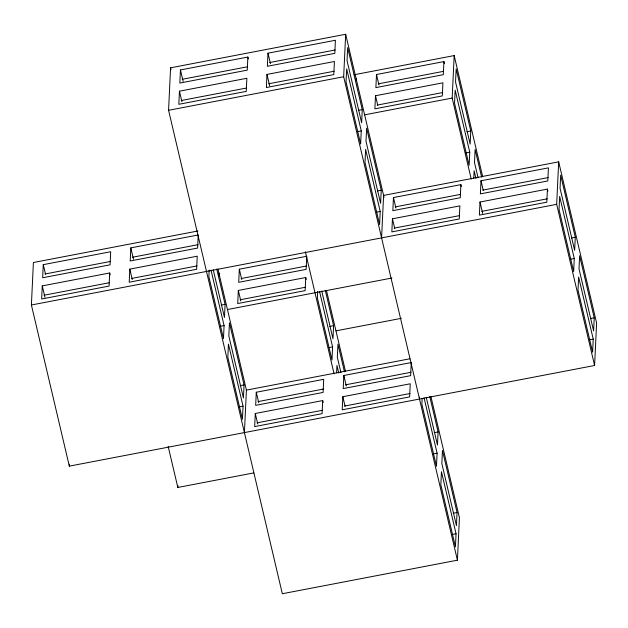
<?xml version="1.0" encoding="UTF-8"?>
<svg xmlns="http://www.w3.org/2000/svg" width="628" height="628" viewBox="0 0 628 628"><rect width="100%" height="100%" fill="white"/><g stroke="black" fill="none" stroke-linecap="round" stroke-linejoin="round"><path stroke-width="0.94" d="M381.581 237.886L383.59 195.41L558.677 161.859L596.6 323.012L594.598 365.488L69.323 466.141L31.4 304.988L33.402 262.512L197.914 230.986M42.272 285.889L41.652 298.991L109.076 286.078L109.696 272.976L42.272 285.889L44.965 297.334M43.269 264.655L42.657 277.757L110.081 264.835L110.693 251.734L43.269 264.655L45.514 274.185M69.323 466.141L69.41 464.21M129.815 269.114L129.203 282.215L196.619 269.302L197.239 256.2L129.815 269.114L132.288 279.609M198.244 234.958L130.82 247.879L130.2 260.981L197.624 248.06L198.197 235.893M430.934 396.606L459.429 517.707L457.427 560.184L282.333 593.735L168.571 110.293L170.573 67.816L345.667 34.265L384.038 197.318M179.443 91.193L178.823 104.295L246.247 91.374L246.867 78.272L179.443 91.193L181.908 101.681M180.448 69.951L179.828 83.053L247.251 70.14L247.872 57.038L180.448 69.951L183.141 81.397M253.83 472.9L177.826 487.461L177.92 485.53M209.171 270.079L208.865 276.634L223.466 338.688L224.086 325.587L211.055 270.213M219.07 275.865L219.203 273.054M216.77 269.019L225.083 304.344L224.463 317.446L213.237 269.71M238.326 290.434L237.706 303.544L305.13 290.623L305.75 277.521L238.326 290.434L240.799 300.93M239.331 269.2L238.711 282.302L306.134 269.381L306.754 256.279L239.331 269.2L241.796 279.688M243.044 406.159L242.424 419.261L227.823 357.206L228.443 344.105L243.044 406.159L239.197 406.897M244.041 384.917L243.429 398.019L228.828 335.964L229.44 322.863L244.041 384.917L240.194 385.655M244.41 432.59L246.419 390.114L217.916 269.012M266.986 74.418L266.374 87.52L333.798 74.599L334.41 61.497L266.986 74.418L269.679 85.863M267.991 53.176L267.371 66.285L334.795 53.364L335.415 40.263L267.991 53.176L270.456 63.671M255.282 413.491L254.662 426.593L322.086 413.671L322.706 400.57L255.282 413.491L257.755 423.979M256.287 392.249L255.667 405.35L323.09 392.437L323.71 379.328L256.287 392.249L258.752 402.736M317.682 291.4L317.376 297.955L331.976 360.009L332.589 346.907L319.566 291.533M457.427 560.184L343.665 76.742L345.667 34.265M325.28 290.34L333.594 325.665L332.973 338.767L321.74 291.031M336.6 372.914L336.953 365.425L338.751 373.063M356.288 80.227L356.374 78.359M342.833 396.715L342.213 409.817L409.637 396.896L410.249 383.794L342.833 396.715L345.07 406.253M343.83 375.473L343.21 388.575L410.634 375.662L411.254 362.56L343.83 375.473L346.303 385.961M361.257 130.883L360.637 143.985L346.036 81.93L346.656 68.829L361.257 130.883L357.411 131.621M362.254 109.649L361.642 122.75L347.041 60.696L347.653 47.595L362.254 109.649L358.407 110.387M375.497 95.739L374.885 108.84L442.3 95.919L442.921 82.818L375.497 95.739L377.742 105.276M376.502 74.504L375.882 87.606L443.305 74.685L443.925 61.583L376.502 74.504L378.967 84.992M380.215 211.455L379.595 224.565L364.994 162.511L365.614 149.409L380.215 211.455L376.368 212.193M381.22 190.221L380.599 203.323L365.998 141.269L366.619 128.167L381.22 190.221L377.365 190.959M392.453 218.795L391.841 231.897L459.264 218.976L459.877 205.874L392.453 218.795L394.698 228.325M393.458 197.553L392.838 210.655L460.261 197.734L460.881 184.632L393.458 197.553L395.923 208.041M419.504 399.039L419.598 397.108M422.142 398.615L421.875 404.228L436.476 466.282L437.096 453.18L424.065 397.807M471.243 179.113L452.176 98.062L454.177 55.586L354.121 74.756M429.788 396.621L438.101 431.938L437.481 445.048L426.247 397.312M469.768 152.204L469.147 165.305L454.546 103.259L455.167 90.149L469.768 152.204L465.913 152.942M470.765 130.969L470.152 144.071L455.543 82.017L456.164 68.915L470.765 130.969L466.918 131.707M456.054 533.753L455.433 546.855L440.832 484.8L441.453 471.699L456.054 533.753L452.207 534.491M457.058 512.519L456.438 525.62L441.837 463.566L442.457 450.464L457.058 512.519L453.212 513.257M473.771 178.211L474.124 170.73L475.922 178.368M480.004 202.02L479.384 215.121L546.807 202.2L547.428 189.099L480.004 202.02L482.697 213.457M481.001 180.778L480.389 193.879L547.812 180.958L548.425 167.857L481.001 180.778L483.246 190.315M594.598 365.488L556.675 204.343L558.677 161.859M574.267 258.485L573.647 271.586L559.046 209.532L559.666 196.431L574.267 258.485L570.42 259.223M575.272 237.243L574.651 250.344L560.05 188.29L560.671 175.188L575.272 237.243L571.417 237.981M593.225 339.057L592.612 352.159L578.011 290.105L578.624 277.003L593.225 339.057L589.378 339.795M594.229 317.815L593.609 330.917L579.008 268.87L579.628 255.761L594.229 317.815L590.383 318.553M182.183 79.301L247.605 66.764M269.726 62.525L335.148 49.989M181.178 100.535L246.6 88.006M268.729 83.76L334.143 71.231M168.571 110.293L343.665 76.742M378.237 83.846L443.658 71.309M377.24 105.088L442.654 92.552M364.625 114.838L452.176 98.062M45.012 273.996L110.434 261.46M132.555 257.221L197.977 244.685M395.193 206.895L460.614 194.358M482.744 190.119L548.158 177.591M44.007 295.239L109.429 282.702M131.558 278.463L196.972 265.927M394.196 228.137L459.61 215.6M481.739 211.361L547.161 198.825M31.4 304.988L556.675 204.343M241.066 278.542L306.488 266.005M240.061 299.784L305.483 287.247M221.237 305.082L225.083 304.344M227.454 309.533L391.966 278.016M220.232 326.317L224.086 325.587M329.747 326.403L333.594 325.665M335.964 330.854L401.386 318.325M328.742 347.645L332.589 346.907M246.419 390.114L409.966 358.769M258.022 401.598L323.444 389.062M345.573 384.823L410.987 372.286M257.025 422.832L322.439 410.296M344.568 406.057L409.99 393.521M434.246 432.676L438.101 431.938M433.249 453.918L437.096 453.18M547.428 189.099L547.875 191.006M454.177 55.586L482.673 176.688M481.637 177.174L475.121 149.488L474.509 162.589L478.104 177.865M443.925 61.583L444.373 63.491M460.881 184.632L461.329 186.54M411.254 362.56L411.701 364.46M326.427 290.332L345.502 371.384M344.466 371.87L337.95 344.183L337.33 357.285L340.925 372.561M305.357 251.757L334.072 373.809M305.75 277.521L306.197 279.429M247.872 57.038L248.319 58.946M322.706 400.57L323.153 402.477M170.573 67.816L171.028 69.724M130.82 247.879L133.513 259.317M168.178 446.461L177.826 487.461M109.696 272.976L110.143 274.876"/></g></svg>
